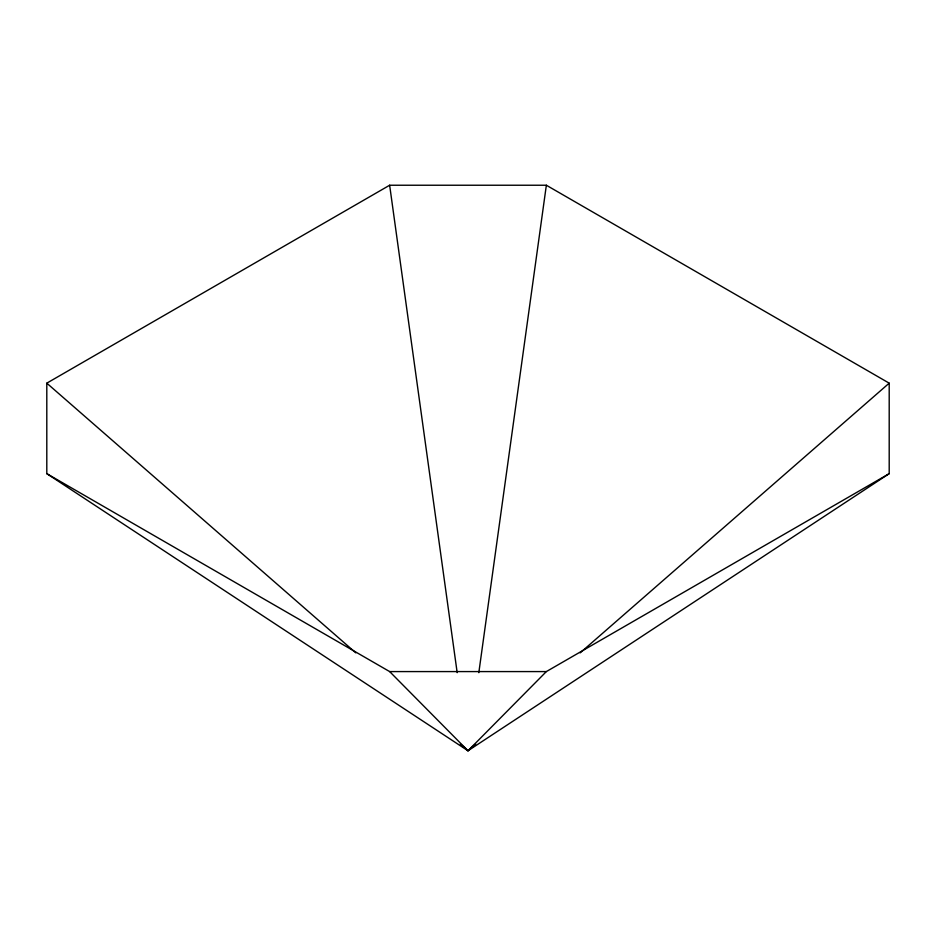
<?xml version="1.0" encoding="UTF-8"?>
<svg xmlns="http://www.w3.org/2000/svg" width="936" height="936" viewBox="0 0 936 936"><rect width="100%" height="100%" fill="white"/><g stroke="black" fill="none" stroke-linecap="round" stroke-linejoin="round"><path stroke-width="1.4" d="M478.822 672.668L546.355 185.234L389.645 185.234L46.8 383.163L46.8 473.651L468 750.766L889.2 473.651L889.2 383.163L546.355 185.234M889.2 473.651L546.355 671.58L468 750.766L460.301 744.05M475.699 744.05L468 750.766L389.645 671.58L46.8 473.651M580.168 652.872L889.2 383.163M389.645 671.58L546.355 671.58M46.8 383.163L355.832 652.872M389.645 185.234L457.177 672.668"/></g></svg>
